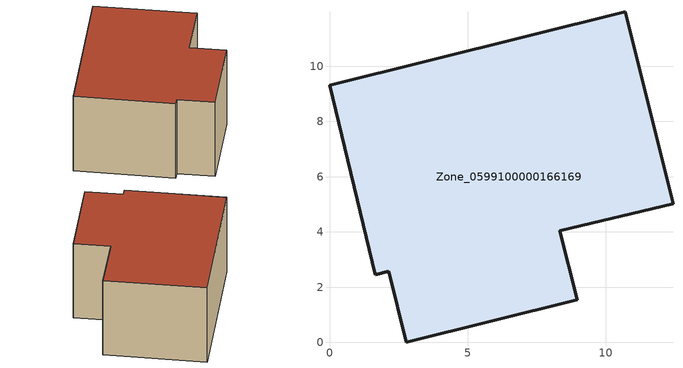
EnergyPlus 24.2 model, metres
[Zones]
Zone_0599100000166169
 floor ground (C_G): 8.34,4.04 8.97,1.54 2.78,0 2.14,2.57 1.65,2.45 0,9.31 10.71,11.98 12.44,5.02 z0
 wall outside (C_F): 10.71,11.98 0,9.31 1.65,2.45 2.14,2.57 2.78,0 8.97,1.54 8.34,4.04 12.44,5.02 10.71,11.98 z0:6.13
 roof outside (C_R): 8.34,4.04 12.44,5.02 10.71,11.98 0,9.31 1.65,2.45 2.14,2.57 2.78,0 8.97,1.54 z6.13
[BUILDING]
Pand.0599100000166169: North Axis=0; Terrain=City; Loads Convergence Tolerance Value=0.04; Temperature Convergence Tolerance Value=0.4; Solar Distribution=FullExterior; Maximum Number of Warmup Days=25; Minimum Number of Warmup Days=1
[Site:Location]
Rotterdam.The.Hague.AP_ZH_NLD Design_Conditions: Latitude=51.96; Longitude=4.45; Time Zone=1; Elevation=-4.5
[SITE:GROUNDTEMPERATURE:BUILDINGSURFACE]
18, 18, 18, 18, 18, 18, 18, 18, 18, 18, 18, 18
[MATERIAL] Thermal Absorptance=0.9; Solar Absorptance=0.7; Visible Absorptance=0.7
Name | Roughness | Thickness | Conductivity | Density | Specific Heat
G.TI.1946-1964 | MediumSmooth | 0.15 | 1 | 540 | 1210
F.TI.1946-1964 | Rough | 0.3 | 0.857143 | 1920 | 840
R.TI.1946-1964 | MediumRough | 0.2 | 0.277778 | 1500 | 1000
[CONSTRUCTION]
C_G: G.TI.1946-1964
C_F: F.TI.1946-1964
C_R: R.TI.1946-1964
[ZONE]
Zone_0599100000166169: Type=1; Multiplier=1; Ceiling Height=Autocalculate; Volume=Autocalculate; Floor Area=autocalculate; Part of Total Floor Area=Yes
[ZONEINFILTRATION:DESIGNFLOWRATE]
Infil_Zone_0599100000166169: Zone or ZoneList or Space or SpaceList=Zone_0599100000166169; Schedule=AlwaysOn; Design Flow Rate Calculation Method=Flow/Area; Flow Rate per Floor Area=0.003; Constant Term Coefficient=1; Temperature Term Coefficient=0; Velocity Term Coefficient=0; Velocity Squared Term Coefficient=0
[HVACTEMPLATE:ZONE:IDEALLOADSAIRSYSTEM]
Zone_0599100000166169: Maximum Heating Supply Air Temperature=50; Minimum Cooling Supply Air Temperature=13; Maximum Heating Supply Air Humidity Ratio=0.0156; Minimum Cooling Supply Air Humidity Ratio=0.0077; Heating Limit=NoLimit; Cooling Limit=NoLimit; Dehumidification Control Type=ConstantSensibleHeatRatio; Cooling Sensible Heat Ratio=0.7; Dehumidification Setpoint=60; Humidification Control Type=None; Humidification Setpoint=30; Outdoor Air Method=None; Outdoor Air Flow Rate per Person=0.00944; Outdoor Air Flow Rate per Zone Floor Area=0; Outdoor Air Flow Rate per Zone=0; Demand Controlled Ventilation Type=None; Outdoor Air Economizer Type=NoEconomizer; Heat Recovery Type=None; Sensible Heat Recovery Effectiveness=0.7; Latent Heat Recovery Effectiveness=0.65
[ZONECONTROL:THERMOSTAT]
ThermostatControl_Zone_0599100000166169: Zone or ZoneList=Zone_0599100000166169; Control Type Schedule=DualSetpointControlType; Control 1=Thermostat_Zone_0599100000166169; Temperature Difference Between Cutout And Setpoint=0
[THERMOSTATSETPOINT:DUALSETPOINT]
Thermostat_Zone_0599100000166169: Heating Setpoint Temperature Schedule=HeatingSetpoint_Zone_0599100000166169; Cooling Setpoint Temperature Schedule=CoolingSetpoint_Zone_0599100000166169
[SCHEDULE:COMPACT]
HeatingSetpoint_Zone_0599100000166169: Through: 12/31, For: AllDays, Until: 24:00, 21
CoolingSetpoint_Zone_0599100000166169: Through: 12/31, For: AllDays, Until: 24:00, 24
DualSetpointControlType: Through: 12/31, For: AllDays, Until: 24:00, 4
AlwaysOn: Through: 12/31, For: AllDays, Until: 24:00, 1
